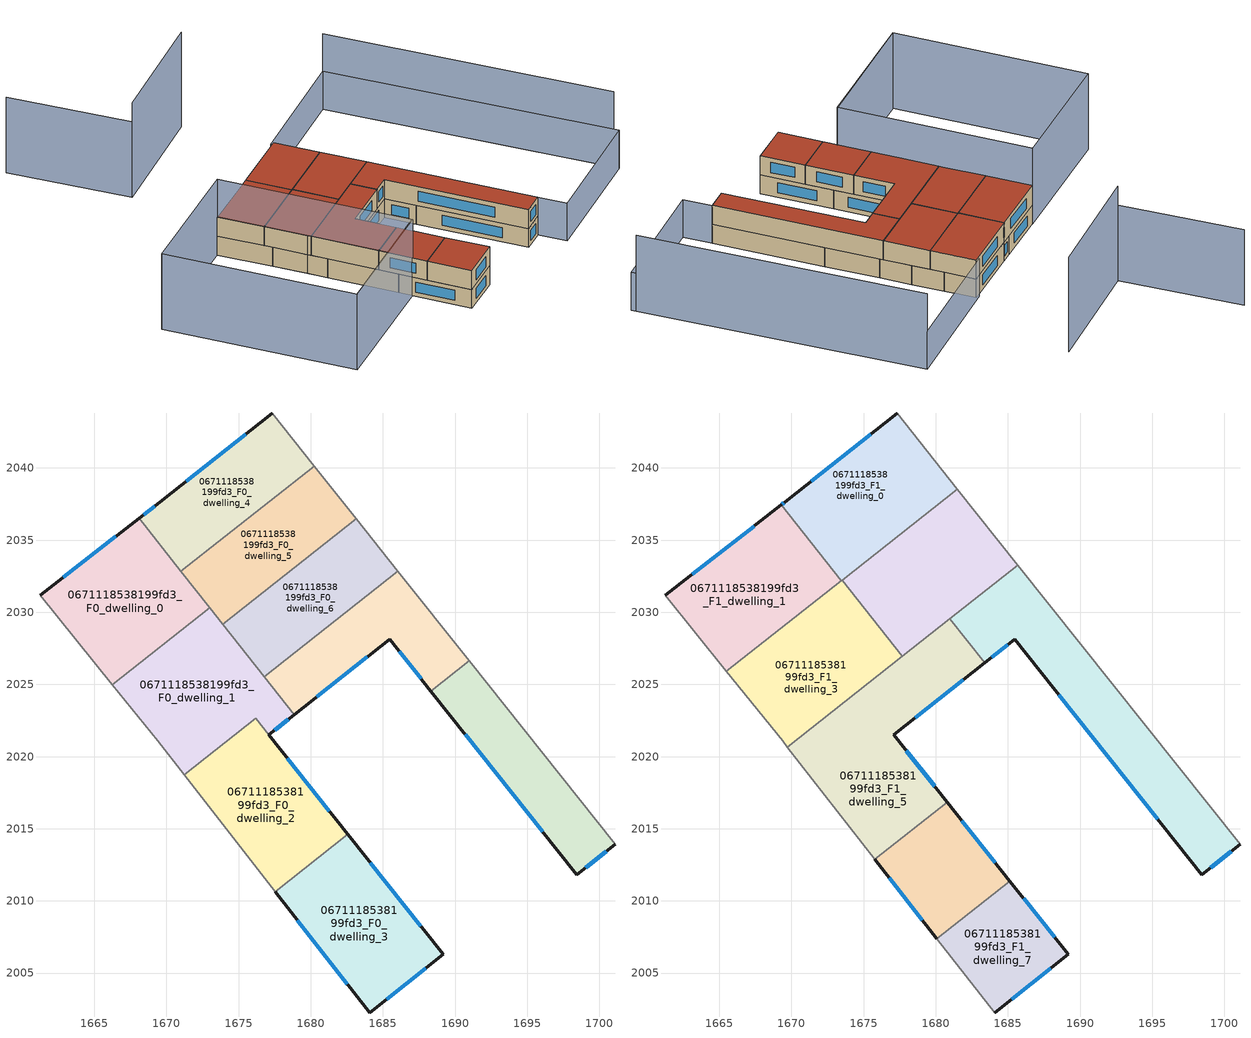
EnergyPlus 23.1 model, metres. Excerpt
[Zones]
0671118538199fd3_F0_dwelling_0
 floor ground (EU_floor_Construction): 1668.11,2036.51 1673,2030.32 1666.24,2024.98 1661.24,2031.18 z0
 wall outside (EU_wall_Construction): 1668.11,2036.51 1661.24,2031.18 z0:3
 wall to 0671118538199fd3_F0_dwelling_1 (EU_wall_Construction): 1666.24,2024.98 1673,2030.32 z0:3
 wall adiabatic (EU_wall_Construction): 1661.24,2031.18 1666.24,2024.98 z0:3
 wall to 0671118538199fd3_F0_dwelling_4 (EU_wall_Construction): 1671.01,2032.84 1668.11,2036.51 z0:3
 wall to 0671118538199fd3_F0_dwelling_5 (EU_wall_Construction): 1673,2030.32 1671.01,2032.84 z0:3
 window (EU_Window_Construction): 1666.5,2035.26 1662.85,2032.43 z0.7:2.3
0671118538199fd3_F0_dwelling_1
 floor ground (EU_floor_Construction): 1673,2030.32 1678.85,2022.91 1677.09,2021.51 1676.19,2022.64 1671.23,2018.73 1669.38,2021.09 1666.24,2024.98 z0
 wall outside (EU_wall_Construction): 1677.09,2021.51 1678.85,2022.91 z0:3
 wall adiabatic (EU_wall_Construction): 1666.24,2024.98 1669.38,2021.09 1671.23,2018.73 z0:3
 wall to 0671118538199fd3_F0_dwelling_2 (EU_wall_Construction): 1671.23,2018.73 1676.18,2022.64 / 1676.19,2022.64 1677.09,2021.51 z0:3
 wall to 0671118538199fd3_F0_dwelling_6 (EU_wall_Construction): 1676.78,2025.53 1673.9,2029.18 z0:3
 wall to 0671118538199fd3_F0_dwelling_7 (EU_wall_Construction): 1678.85,2022.91 1676.79,2025.53 z0:3
 wall to 0671118538199fd3_F0_dwelling_5 (EU_wall_Construction): 1673.9,2029.18 1673,2030.32 z0:3
 window (EU_Window_Construction): 1677.5,2021.84 1678.44,2022.58 z0.7:2.3
0671118538199fd3_F0_dwelling_2
 floor ground (EU_floor_Construction): 1676.18,2022.64 1682.57,2014.61 1677.54,2010.63 1671.23,2018.73 z0
 wall outside (EU_wall_Construction): 1682.57,2014.61 1677.09,2021.51 z0:3
 wall to 0671118538199fd3_F0_dwelling_3 (EU_wall_Construction): 1677.54,2010.63 1682.57,2014.61 z0:3
 wall adiabatic (EU_wall_Construction): 1671.23,2018.73 1677.54,2010.63 z0:3
 window (EU_Window_Construction): 1681.28,2016.23 1678.37,2019.89 z0.7:2.3
0671118538199fd3_F0_dwelling_3
 floor ground (EU_floor_Construction): 1682.57,2014.61 1689.18,2006.29 1684.08,2002.25 1677.54,2010.63 z0
 wall outside (EU_wall_Construction): 1677.54,2010.63 1684.08,2002.25 1689.18,2006.29 1682.57,2014.61 z0:3
 window (EU_Window_Construction): 1687.63,2008.24 1684.12,2012.65 / 1685.27,2003.2 1687.98,2005.34 / 1679.07,2008.67 1682.54,2004.22 z0.7:2.3
0671118538199fd3_F0_dwelling_4
 floor ground (EU_floor_Construction): 1677.33,2043.79 1680.24,2040.13 1671.01,2032.84 1668.11,2036.51 1669.54,2037.62 z0
 wall outside (EU_wall_Construction): 1677.33,2043.79 1669.54,2037.62 1668.11,2036.51 z0:3
 wall adiabatic (EU_wall_Construction): 1680.24,2040.13 1677.33,2043.79 z0:3
 wall to 0671118538199fd3_F0_dwelling_5 (EU_wall_Construction): 1671.01,2032.84 1680.24,2040.13 z0:3
 window (EU_Window_Construction): 1669.2,2037.36 1668.45,2036.77 / 1675.5,2042.34 1671.37,2039.07 z0.7:2.3
0671118538199fd3_F0_dwelling_5
 floor ground (EU_floor_Construction): 1680.24,2040.13 1683.14,2036.48 1673.9,2029.18 1671.01,2032.84 z0
 wall to 0671118538199fd3_F0_dwelling_6 (EU_wall_Construction): 1673.9,2029.18 1683.14,2036.48 z0:3
 wall adiabatic (EU_wall_Construction): 1683.14,2036.48 1680.24,2040.13 z0:3
0671118538199fd3_F0_dwelling_6
 floor ground (EU_floor_Construction): 1683.14,2036.48 1686.04,2032.84 1676.78,2025.53 1673.9,2029.18 z0
 wall to 0671118538199fd3_F0_dwelling_7 (EU_wall_Construction): 1676.78,2025.53 1686.04,2032.84 z0:3
 wall adiabatic (EU_wall_Construction): 1686.04,2032.84 1683.14,2036.48 z0:3
 ceiling adiabatic (EU_roof_Construction): 1677.7,2026.95 1675.15,2030.17 1673.9,2029.18 1676.44,2025.96 z3
0671118538199fd3_F0_dwelling_7
 floor ground (EU_floor_Construction): 1686.04,2032.84 1690.97,2026.63 1688.32,2024.54 1685.47,2028.13 1678.85,2022.91 1676.78,2025.53 z0
 wall outside (EU_wall_Construction): 1678.85,2022.91 1685.47,2028.13 1688.32,2024.54 z0:3
 wall adiabatic (EU_wall_Construction): 1690.97,2026.63 1686.04,2032.84 z0:3
 wall to 0671118538199fd3_F0_dwelling_8 (EU_wall_Construction): 1688.32,2024.54 1690.97,2026.63 z0:3
 window (EU_Window_Construction): 1686.14,2027.29 1687.65,2025.39 / 1680.41,2024.13 1683.92,2026.9 z0.7:2.3
 ceiling adiabatic (EU_roof_Construction): 1683.4,2026.49 1681.33,2029.12 1676.78,2025.53 1678.85,2022.91 z3
0671118538199fd3_F0_dwelling_8
 floor ground (EU_floor_Construction): 1690.97,2026.63 1701.09,2013.92 1698.44,2011.82 1688.32,2024.54 z0
 wall outside (EU_wall_Construction): 1688.32,2024.54 1698.44,2011.82 1701.09,2013.92 z0:3
 wall adiabatic (EU_wall_Construction): 1701.09,2013.92 1690.97,2026.63 z0:3
 window (EU_Window_Construction): 1699.06,2012.31 1700.47,2013.43 / 1690.7,2021.55 1696.07,2014.81 z0.7:2.3
0671118538199fd3_F1_dwelling_0
 floor to 0671118538199fd3_F0_dwelling_4 (EU_floor_Construction): 1677.33,2043.79 1680.24,2040.13 1672.2,2033.78 1669.31,2037.44 1669.54,2037.62 z3
 floor to 0671118538199fd3_F0_dwelling_5 (EU_floor_Construction): 1680.24,2040.13 1681.51,2038.54 1673.52,2032.24 1673.46,2032.19 1672.2,2033.78 z3
 wall outside (EU_wall_Construction): 1677.33,2043.79 1669.54,2037.62 1669.31,2037.45 z3:6
 wall to 0671118538199fd3_F1_dwelling_1 (EU_wall_Construction): 1669.31,2037.45 1673.46,2032.19 z3:6
 wall adiabatic (EU_wall_Construction): 1681.51,2038.54 1677.33,2043.79 z3:6
 wall to 0671118538199fd3_F1_dwelling_2 (EU_wall_Construction): 1673.52,2032.24 1681.51,2038.54 z3:6
 wall to 0671118538199fd3_F1_dwelling_3 (EU_wall_Construction): 1673.46,2032.19 1673.52,2032.24 z3:6
 window (EU_Window_Construction): 1669.48,2037.58 1669.36,2037.49 / 1675.5,2042.34 1671.37,2039.07 z3.7:5.3
 roof outside (EU_roof_Construction): 1681.51,2038.54 1677.33,2043.79 1669.54,2037.62 1669.31,2037.45 1673.46,2032.19 z6
0671118538199fd3_F1_dwelling_1
 floor to 0671118538199fd3_F0_dwelling_0 (EU_floor_Construction): 1668.11,2036.51 1672.27,2031.25 1665.5,2025.9 1661.24,2031.18 z3
 floor to 0671118538199fd3_F0_dwelling_4 (EU_floor_Construction): 1669.31,2037.44 1672.2,2033.78 1671.01,2032.84 1668.11,2036.51 z3
 floor to 0671118538199fd3_F0_dwelling_5 (EU_floor_Construction): 1672.2,2033.78 1673.46,2032.19 1672.27,2031.25 1671.01,2032.84 z3
 wall outside (EU_wall_Construction): 1669.31,2037.45 1661.24,2031.18 z3:6
 wall adiabatic (EU_wall_Construction): 1661.24,2031.18 1665.5,2025.9 z3:6
 wall to 0671118538199fd3_F1_dwelling_3 (EU_wall_Construction): 1665.5,2025.9 1673.46,2032.19 z3:6
 window (EU_Window_Construction): 1667.41,2035.97 1663.14,2032.65 z3.7:5.3
 roof outside (EU_roof_Construction): 1673.46,2032.19 1669.31,2037.45 1661.24,2031.18 1665.5,2025.9 z6
0671118538199fd3_F1_dwelling_2
 floor to 0671118538199fd3_F0_dwelling_6 (EU_floor_Construction): 1683.14,2036.48 1685.7,2033.27 1677.7,2026.95 1675.15,2030.17 z3
 floor to 0671118538199fd3_F0_dwelling_5 (EU_floor_Construction): 1681.51,2038.54 1683.14,2036.48 1675.15,2030.17 1673.52,2032.24 z3
 wall to 0671118538199fd3_F1_dwelling_3 (EU_wall_Construction): 1673.52,2032.24 1677.7,2026.95 z3:6
 wall adiabatic (EU_wall_Construction): 1685.7,2033.27 1681.51,2038.54 z3:6
 wall to 0671118538199fd3_F1_dwelling_4 (EU_wall_Construction): 1680.99,2029.55 1685.7,2033.27 z3:6
 wall to 0671118538199fd3_F1_dwelling_5 (EU_wall_Construction): 1677.7,2026.95 1680.99,2029.55 z3:6
 roof outside (EU_roof_Construction): 1685.7,2033.27 1681.51,2038.54 1673.52,2032.24 1677.7,2026.95 z6
0671118538199fd3_F1_dwelling_3
 floor to 0671118538199fd3_F0_dwelling_1 (EU_floor_Construction): 1673,2030.32 1676.44,2025.96 1669.72,2020.65 1669.38,2021.09 1666.24,2024.98 z3
 floor to 0671118538199fd3_F0_dwelling_0 (EU_floor_Construction): 1672.27,2031.25 1673,2030.32 1666.24,2024.98 1665.5,2025.9 z3
 floor to 0671118538199fd3_F0_dwelling_5 (EU_floor_Construction): 1673.52,2032.24 1675.15,2030.17 1673.9,2029.18 1672.27,2031.25 1673.46,2032.19 z3
 floor adiabatic (EU_floor_Construction): 1675.15,2030.17 1677.7,2026.95 1676.44,2025.96 1673.9,2029.18 z3
 wall adiabatic (EU_wall_Construction): 1665.5,2025.9 1669.38,2021.09 1669.72,2020.65 z3:6
 wall to 0671118538199fd3_F1_dwelling_5 (EU_wall_Construction): 1669.72,2020.65 1677.7,2026.95 z3:6
 roof outside (EU_roof_Construction): 1677.7,2026.95 1673.52,2032.24 1665.5,2025.9 1669.38,2021.09 1669.72,2020.65 z6
0671118538199fd3_F1_dwelling_4
 floor to 0671118538199fd3_F0_dwelling_8 (EU_floor_Construction): 1690.97,2026.63 1701.09,2013.92 1698.44,2011.82 1688.32,2024.54 z3
 floor to 0671118538199fd3_F0_dwelling_7 (EU_floor_Construction): 1686.04,2032.84 1690.97,2026.63 1688.32,2024.54 1685.47,2028.13 1683.4,2026.49 1681.33,2029.12 z3
 floor to 0671118538199fd3_F0_dwelling_6 (EU_floor_Construction): 1685.7,2033.27 1686.04,2032.84 1681.33,2029.12 1680.99,2029.55 z3
 wall outside (EU_wall_Construction): 1683.4,2026.49 1685.47,2028.13 1698.44,2011.82 1701.09,2013.92 z3:6
 wall to 0671118538199fd3_F1_dwelling_5 (EU_wall_Construction): 1680.99,2029.55 1683.4,2026.49 z3:6
 wall adiabatic (EU_wall_Construction): 1701.09,2013.92 1685.7,2033.27 z3:6
 window (EU_Window_Construction): 1699.06,2012.31 1700.47,2013.43 / 1688.52,2024.3 1695.4,2015.65 / 1683.89,2026.88 1684.99,2027.75 z3.7:5.3
 roof outside (EU_roof_Construction): 1701.09,2013.92 1685.7,2033.27 1680.99,2029.55 1683.4,2026.49 1685.47,2028.13 1698.44,2011.82 z6
0671118538199fd3_F1_dwelling_5
 floor to 0671118538199fd3_F0_dwelling_2 (EU_floor_Construction): 1676.18,2022.64 1680.79,2016.85 1675.78,2012.89 1671.23,2018.73 z3
 floor to 0671118538199fd3_F0_dwelling_1 (EU_floor_Construction): 1676.44,2025.96 1678.85,2022.91 1677.09,2021.51 1676.19,2022.64 1671.23,2018.73 1669.72,2020.65 z3
 floor to 0671118538199fd3_F0_dwelling_6 (EU_floor_Construction): 1680.99,2029.55 1681.33,2029.12 1676.78,2025.53 1676.44,2025.96 z3
 floor adiabatic (EU_floor_Construction): 1681.33,2029.12 1683.4,2026.49 1678.85,2022.91 1676.44,2025.96 1676.78,2025.53 z3
 wall outside (EU_wall_Construction): 1680.79,2016.85 1677.09,2021.51 1683.4,2026.49 z3:6
 wall to 0671118538199fd3_F1_dwelling_6 (EU_wall_Construction): 1675.78,2012.89 1680.79,2016.85 z3:6
 wall adiabatic (EU_wall_Construction): 1669.72,2020.65 1675.78,2012.89 z3:6
 window (EU_Window_Construction): 1678.57,2022.68 1681.92,2025.32 / 1679.92,2017.95 1677.96,2020.42 z3.7:5.3
 roof outside (EU_roof_Construction): 1680.79,2016.85 1677.09,2021.51 1683.4,2026.49 1680.99,2029.55 1669.72,2020.65 1675.78,2012.89 z6
0671118538199fd3_F1_dwelling_6
 floor to 0671118538199fd3_F0_dwelling_3 (EU_floor_Construction): 1682.57,2014.61 1685.15,2011.36 1680.09,2007.37 1677.54,2010.63 z3
 floor to 0671118538199fd3_F0_dwelling_2 (EU_floor_Construction): 1680.79,2016.85 1682.57,2014.61 1677.54,2010.63 1675.78,2012.89 z3
 wall outside (EU_wall_Construction): 1685.15,2011.37 1680.79,2016.85 / 1675.78,2012.89 1680.09,2007.37 z3:6
 wall to 0671118538199fd3_F1_dwelling_7 (EU_wall_Construction): 1680.09,2007.37 1685.15,2011.37 z3:6
 window (EU_Window_Construction): 1684.12,2012.65 1681.81,2015.56 / 1676.79,2011.6 1679.07,2008.67 z3.7:5.3
 roof outside (EU_roof_Construction): 1685.15,2011.37 1680.79,2016.85 1675.78,2012.89 1680.09,2007.37 z6
0671118538199fd3_F1_dwelling_7
 floor to 0671118538199fd3_F0_dwelling_3 (EU_floor_Construction): 1685.15,2011.36 1689.18,2006.29 1684.08,2002.25 1680.09,2007.37 z3
 wall outside (EU_wall_Construction): 1684.08,2002.25 1689.18,2006.29 1685.15,2011.37 z3:6
 wall adiabatic (EU_wall_Construction): 1680.09,2007.37 1684.08,2002.25 z3:6
 window (EU_Window_Construction): 1688.23,2007.48 1686.09,2010.17 / 1685.27,2003.2 1687.98,2005.34 z3.7:5.3
 roof outside (EU_roof_Construction): 1689.18,2006.29 1685.15,2011.37 1680.09,2007.37 1684.08,2002.25 z6
shading: 1662.98,1996.66 1678.61,2009.11 / 1647.16,2063.52 1658.66,2049.66 / 1718.61,2023.65 1692.13,2056.1 / 1662.9,1996.55 1645.37,2018.7 / 1645.37,2018.7 1661.3,2031.3 / 1661.3,2031.3 1678.83,2009.15 / 1678.83,2009.15 1662.9,1996.55 z0:12; 1692.13,2056.1 1719.07,2023.08 / 1719.07,2023.08 1703.79,2010.61 / 1703.79,2010.61 1676.84,2043.62 / 1676.84,2043.62 1692.13,2056.1 z0:6; 1673.42,2061.83 1658.72,2049.59 z0:15
[Building]
EU S2 Campaign: North Axis=0; Terrain=City; Solar Distribution=FullExterior
[Site:Location]
Budapest.Ferenc.Liszt.Intl.AP: Latitude=47.437; Longitude=19.256; Time Zone=1; Elevation=185
[SizingPeriod:WeatherFileDays]
AnnualSizingPeriod: Begin Month=1; Begin Day of Month=1; End Month=12; End Day of Month=31; Day of Week for Start Day=Monday; Use Weather File Daylight Saving Period=No; Use Weather File Rain and Snow Indicators=No
[MATERIAL]
EU_InternalMass_Material: Roughness=MediumRough; Thickness=0.1; Conductivity=1; Density=1800; Specific Heat=900; Thermal Absorptance=0.9; Solar Absorptance=0.7; Visible Absorptance=0.7
[MATERIAL:NOMASS] Roughness=MediumRough; Thermal Absorptance=0.9; Solar Absorptance=0.7; Visible Absorptance=0.7
Name | Thermal Resistance
EU_wall_NoMass | 0.832559
EU_roof_NoMass | 1.39638
EU_floor_NoMass | 0.872794
[WINDOWMATERIAL:SIMPLEGLAZINGSYSTEM]
EU_Window_SimpleGlazing: UFactor=2.79869; Solar Heat Gain Coefficient=0.75; Visible Transmittance=0.75
[CONSTRUCTION]
EU_wall_Construction: EU_wall_NoMass
EU_roof_Construction: EU_roof_NoMass
EU_floor_Construction: EU_floor_NoMass
EU_Window_Construction: EU_Window_SimpleGlazing
EU_InternalMass_Construction: EU_InternalMass_Material
[ZONE] Type=1; Multiplier=1; Ceiling Height=autocalculate; Floor Area=autocalculate; Part of Total Floor Area=Yes
Name | Volume
0671118538199fd3_F0_dwelling_0 | 205.832
0671118538199fd3_F1_dwelling_0; 0671118538199fd3_F1_dwelling_3 | 205.831
0671118538199fd3_F0_dwelling_1 | 215.62
0671118538199fd3_F1_dwelling_1 | 205.827
0671118538199fd3_F0_dwelling_2 | 195.941
0671118538199fd3_F1_dwelling_2 | 205.833
0671118538199fd3_F0_dwelling_3 | 205.834
0671118538199fd3_F0_dwelling_4 | 164.638
0671118538199fd3_F1_dwelling_4 | 281.242
0671118538199fd3_F0_dwelling_5 | 164.7
0671118538199fd3_F1_dwelling_5 | 281.224
0671118538199fd3_F0_dwelling_6 | 164.658
0671118538199fd3_F1_dwelling_6 | 134.851
0671118538199fd3_F0_dwelling_7 | 164.652
0671118538199fd3_F1_dwelling_7 | 125.995
0671118538199fd3_F0_dwelling_8 | 164.662
[INTERNALMASS] Construction=EU_InternalMass_Construction
Name | Zone or ZoneList | Surface Area
0671118538199fd3_F0_dwelling_0_EU_InternalMass | 0671118538199fd3_F0_dwelling_0 | 68.6108
0671118538199fd3_F0_dwelling_1_EU_InternalMass | 0671118538199fd3_F0_dwelling_1 | 71.8733
0671118538199fd3_F0_dwelling_2_EU_InternalMass | 0671118538199fd3_F0_dwelling_2 | 65.3388
0671118538199fd3_F0_dwelling_3_EU_InternalMass | 0671118538199fd3_F0_dwelling_3 | 68.6113
0671118538199fd3_F0_dwelling_4_EU_InternalMass | 0671118538199fd3_F0_dwelling_4 | 54.8793
0671118538199fd3_F0_dwelling_5_EU_InternalMass | 0671118538199fd3_F0_dwelling_5 | 54.8999
0671118538199fd3_F0_dwelling_6_EU_InternalMass | 0671118538199fd3_F0_dwelling_6 | 54.8861
0671118538199fd3_F0_dwelling_7_EU_InternalMass | 0671118538199fd3_F0_dwelling_7 | 54.884
0671118538199fd3_F0_dwelling_8_EU_InternalMass | 0671118538199fd3_F0_dwelling_8 | 54.8874
0671118538199fd3_F1_dwelling_0_EU_InternalMass | 0671118538199fd3_F1_dwelling_0 | 68.6102
0671118538199fd3_F1_dwelling_1_EU_InternalMass | 0671118538199fd3_F1_dwelling_1 | 68.6096
0671118538199fd3_F1_dwelling_2_EU_InternalMass | 0671118538199fd3_F1_dwelling_2 | 68.6114
0671118538199fd3_F1_dwelling_3_EU_InternalMass | 0671118538199fd3_F1_dwelling_3 | 68.6099
0671118538199fd3_F1_dwelling_4_EU_InternalMass | 0671118538199fd3_F1_dwelling_4 | 93.7431
0671118538199fd3_F1_dwelling_5_EU_InternalMass | 0671118538199fd3_F1_dwelling_5 | 93.7427
0671118538199fd3_F1_dwelling_6_EU_InternalMass | 0671118538199fd3_F1_dwelling_6 | 44.9504
0671118538199fd3_F1_dwelling_7_EU_InternalMass | 0671118538199fd3_F1_dwelling_7 | 41.998
[OTHEREQUIPMENT] Fuel Type=Electricity; Design Level Calculation Method=Watts/Area; Power per Zone Floor Area=1; Fraction Latent=0; Fraction Radiant=0; Fraction Lost=0; Carbon Dioxide Generation Rate=0; EndUse Subcategory=EU_Step8_InternalGains
Name | Zone or ZoneList or Space or SpaceList | Schedule
EU_Step8_InternalGain_0671118538199fd3_F0_dwelling_0_f000 | 0671118538199fd3_F0_dwelling_0 | EU_Step8_GainSchedule_0671118538199fd3_F0_dwelling_0_f000
EU_Step8_InternalGain_0671118538199fd3_F0_dwelling_1_f000 | 0671118538199fd3_F0_dwelling_1 | EU_Step8_GainSchedule_0671118538199fd3_F0_dwelling_1_f000
EU_Step8_InternalGain_0671118538199fd3_F0_dwelling_2_f000 | 0671118538199fd3_F0_dwelling_2 | EU_Step8_GainSchedule_0671118538199fd3_F0_dwelling_2_f000
EU_Step8_InternalGain_0671118538199fd3_F0_dwelling_3_f000 | 0671118538199fd3_F0_dwelling_3 | EU_Step8_GainSchedule_0671118538199fd3_F0_dwelling_3_f000
EU_Step8_InternalGain_0671118538199fd3_F0_dwelling_4_f000 | 0671118538199fd3_F0_dwelling_4 | EU_Step8_GainSchedule_0671118538199fd3_F0_dwelling_4_f000
EU_Step8_InternalGain_0671118538199fd3_F0_dwelling_5_f000 | 0671118538199fd3_F0_dwelling_5 | EU_Step8_GainSchedule_0671118538199fd3_F0_dwelling_5_f000
EU_Step8_InternalGain_0671118538199fd3_F0_dwelling_6_f000 | 0671118538199fd3_F0_dwelling_6 | EU_Step8_GainSchedule_0671118538199fd3_F0_dwelling_6_f000
EU_Step8_InternalGain_0671118538199fd3_F0_dwelling_7_f000 | 0671118538199fd3_F0_dwelling_7 | EU_Step8_GainSchedule_0671118538199fd3_F0_dwelling_7_f000
EU_Step8_InternalGain_0671118538199fd3_F0_dwelling_8_f000 | 0671118538199fd3_F0_dwelling_8 | EU_Step8_GainSchedule_0671118538199fd3_F0_dwelling_8_f000
EU_Step8_InternalGain_0671118538199fd3_F1_dwelling_0_f000 | 0671118538199fd3_F1_dwelling_0 | EU_Step8_GainSchedule_0671118538199fd3_F1_dwelling_0_f000
EU_Step8_InternalGain_0671118538199fd3_F1_dwelling_1_f000 | 0671118538199fd3_F1_dwelling_1 | EU_Step8_GainSchedule_0671118538199fd3_F1_dwelling_1_f000
EU_Step8_InternalGain_0671118538199fd3_F1_dwelling_2_f000 | 0671118538199fd3_F1_dwelling_2 | EU_Step8_GainSchedule_0671118538199fd3_F1_dwelling_2_f000
EU_Step8_InternalGain_0671118538199fd3_F1_dwelling_3_f000 | 0671118538199fd3_F1_dwelling_3 | EU_Step8_GainSchedule_0671118538199fd3_F1_dwelling_3_f000
EU_Step8_InternalGain_0671118538199fd3_F1_dwelling_4_f000 | 0671118538199fd3_F1_dwelling_4 | EU_Step8_GainSchedule_0671118538199fd3_F1_dwelling_4_f000
EU_Step8_InternalGain_0671118538199fd3_F1_dwelling_5_f000 | 0671118538199fd3_F1_dwelling_5 | EU_Step8_GainSchedule_0671118538199fd3_F1_dwelling_5_f000
EU_Step8_InternalGain_0671118538199fd3_F1_dwelling_6_f000 | 0671118538199fd3_F1_dwelling_6 | EU_Step8_GainSchedule_0671118538199fd3_F1_dwelling_6_f000
EU_Step8_InternalGain_0671118538199fd3_F1_dwelling_7_f000 | 0671118538199fd3_F1_dwelling_7 | EU_Step8_GainSchedule_0671118538199fd3_F1_dwelling_7_f000
[ZONEVENTILATION:DESIGNFLOWRATE] Schedule=EU_AlwaysOn; Design Flow Rate Calculation Method=AirChanges/Hour; Air Changes per Hour=0.475469; Ventilation Type=Natural; Fan Pressure Rise=0; Fan Total Efficiency=1; Constant Term Coefficient=1; Temperature Term Coefficient=0; Velocity Term Coefficient=0; Velocity Squared Term Coefficient=0; Minimum Indoor Temperature=-100; Maximum Indoor Temperature=100; Delta Temperature=-100; Minimum Outdoor Temperature=-100; Maximum Outdoor Temperature=100; Maximum Wind Speed=40
Name | Zone or ZoneList or Space or SpaceList
EU_ConstantAir_0671118538199fd3_F0_dwelling_0 | 0671118538199fd3_F0_dwelling_0
EU_ConstantAir_0671118538199fd3_F0_dwelling_1 | 0671118538199fd3_F0_dwelling_1
EU_ConstantAir_0671118538199fd3_F0_dwelling_2 | 0671118538199fd3_F0_dwelling_2
EU_ConstantAir_0671118538199fd3_F0_dwelling_3 | 0671118538199fd3_F0_dwelling_3
EU_ConstantAir_0671118538199fd3_F0_dwelling_4 | 0671118538199fd3_F0_dwelling_4
EU_ConstantAir_0671118538199fd3_F0_dwelling_5 | 0671118538199fd3_F0_dwelling_5
EU_ConstantAir_0671118538199fd3_F0_dwelling_6 | 0671118538199fd3_F0_dwelling_6
EU_ConstantAir_0671118538199fd3_F0_dwelling_7 | 0671118538199fd3_F0_dwelling_7
EU_ConstantAir_0671118538199fd3_F0_dwelling_8 | 0671118538199fd3_F0_dwelling_8
EU_ConstantAir_0671118538199fd3_F1_dwelling_0 | 0671118538199fd3_F1_dwelling_0
EU_ConstantAir_0671118538199fd3_F1_dwelling_1 | 0671118538199fd3_F1_dwelling_1
EU_ConstantAir_0671118538199fd3_F1_dwelling_2 | 0671118538199fd3_F1_dwelling_2
EU_ConstantAir_0671118538199fd3_F1_dwelling_3 | 0671118538199fd3_F1_dwelling_3
EU_ConstantAir_0671118538199fd3_F1_dwelling_4 | 0671118538199fd3_F1_dwelling_4
EU_ConstantAir_0671118538199fd3_F1_dwelling_5 | 0671118538199fd3_F1_dwelling_5
EU_ConstantAir_0671118538199fd3_F1_dwelling_6 | 0671118538199fd3_F1_dwelling_6
EU_ConstantAir_0671118538199fd3_F1_dwelling_7 | 0671118538199fd3_F1_dwelling_7
[HVACTEMPLATE:THERMOSTAT] Constant Heating Setpoint=20; Constant Cooling Setpoint=50
EU_HeatOnly_0671118538199fd3_F0_dwelling_0; EU_HeatOnly_0671118538199fd3_F0_dwelling_1; EU_HeatOnly_0671118538199fd3_F0_dwelling_2; EU_HeatOnly_0671118538199fd3_F0_dwelling_3; EU_HeatOnly_0671118538199fd3_F0_dwelling_4; EU_HeatOnly_0671118538199fd3_F0_dwelling_5; EU_HeatOnly_0671118538199fd3_F0_dwelling_6; EU_HeatOnly_0671118538199fd3_F0_dwelling_7; EU_HeatOnly_0671118538199fd3_F0_dwelling_8; EU_HeatOnly_0671118538199fd3_F1_dwelling_0; EU_HeatOnly_0671118538199fd3_F1_dwelling_1; EU_HeatOnly_0671118538199fd3_F1_dwelling_2; EU_HeatOnly_0671118538199fd3_F1_dwelling_3; EU_HeatOnly_0671118538199fd3_F1_dwelling_4; EU_HeatOnly_0671118538199fd3_F1_dwelling_5; EU_HeatOnly_0671118538199fd3_F1_dwelling_6; EU_HeatOnly_0671118538199fd3_F1_dwelling_7
[HVACTEMPLATE:ZONE:IDEALLOADSAIRSYSTEM] System Availability Schedule=EU_AlwaysOn; Maximum Heating Supply Air Temperature=50; Minimum Cooling Supply Air Temperature=13; Maximum Heating Supply Air Humidity Ratio=0.0156; Minimum Cooling Supply Air Humidity Ratio=0.0077; Heating Limit=NoLimit; Cooling Limit=NoLimit; Heating Availability Schedule=EU_AlwaysOn; Cooling Availability Schedule=EU_CoolingOff; Dehumidification Control Type=ConstantSensibleHeatRatio; Cooling Sensible Heat Ratio=0.7; Dehumidification Setpoint=60; Humidification Control Type=None; Humidification Setpoint=30; Outdoor Air Method=None; Outdoor Air Flow Rate per Person=0.00944; Outdoor Air Flow Rate per Zone Floor Area=0; Outdoor Air Flow Rate per Zone=0; Demand Controlled Ventilation Type=None; Outdoor Air Economizer Type=NoEconomizer; Heat Recovery Type=None; Sensible Heat Recovery Effectiveness=0.7; Latent Heat Recovery Effectiveness=0.65
Name | Template Thermostat
0671118538199fd3_F0_dwelling_0 | EU_HeatOnly_0671118538199fd3_F0_dwelling_0
0671118538199fd3_F0_dwelling_1 | EU_HeatOnly_0671118538199fd3_F0_dwelling_1
0671118538199fd3_F0_dwelling_2 | EU_HeatOnly_0671118538199fd3_F0_dwelling_2
0671118538199fd3_F0_dwelling_3 | EU_HeatOnly_0671118538199fd3_F0_dwelling_3
0671118538199fd3_F0_dwelling_4 | EU_HeatOnly_0671118538199fd3_F0_dwelling_4
0671118538199fd3_F0_dwelling_5 | EU_HeatOnly_0671118538199fd3_F0_dwelling_5
0671118538199fd3_F0_dwelling_6 | EU_HeatOnly_0671118538199fd3_F0_dwelling_6
0671118538199fd3_F0_dwelling_7 | EU_HeatOnly_0671118538199fd3_F0_dwelling_7
0671118538199fd3_F0_dwelling_8 | EU_HeatOnly_0671118538199fd3_F0_dwelling_8
0671118538199fd3_F1_dwelling_0 | EU_HeatOnly_0671118538199fd3_F1_dwelling_0
0671118538199fd3_F1_dwelling_1 | EU_HeatOnly_0671118538199fd3_F1_dwelling_1
0671118538199fd3_F1_dwelling_2 | EU_HeatOnly_0671118538199fd3_F1_dwelling_2
0671118538199fd3_F1_dwelling_3 | EU_HeatOnly_0671118538199fd3_F1_dwelling_3
0671118538199fd3_F1_dwelling_4 | EU_HeatOnly_0671118538199fd3_F1_dwelling_4
0671118538199fd3_F1_dwelling_5 | EU_HeatOnly_0671118538199fd3_F1_dwelling_5
0671118538199fd3_F1_dwelling_6 | EU_HeatOnly_0671118538199fd3_F1_dwelling_6
0671118538199fd3_F1_dwelling_7 | EU_HeatOnly_0671118538199fd3_F1_dwelling_7
[SIZING:ZONE] Zone Cooling Design Supply Air Temperature Input Method=SupplyAirTemperature; Zone Cooling Design Supply Air Temperature=13; Zone Heating Design Supply Air Temperature Input Method=SupplyAirTemperature; Zone Heating Design Supply Air Temperature=50; Zone Cooling Design Supply Air Humidity Ratio=0.008; Zone Heating Design Supply Air Humidity Ratio=0.008; Cooling Design Air Flow Method=DesignDay; Cooling Design Air Flow Rate=0; Cooling Minimum Air Flow per Zone Floor Area=0.000762; Cooling Minimum Air Flow=0; Cooling Minimum Air Flow Fraction=0.2; Heating Design Air Flow Method=DesignDay; Heating Design Air Flow Rate=0; Heating Maximum Air Flow per Zone Floor Area=0.002032; Heating Maximum Air Flow=0.141576; Heating Maximum Air Flow Fraction=0.3; Account for Dedicated Outdoor Air System=No; Dedicated Outdoor Air System Control Strategy=NeutralSupplyAir; Dedicated Outdoor Air Low Setpoint Temperature for Design=autosize; Dedicated Outdoor Air High Setpoint Temperature for Design=autosize; Zone Load Sizing Method=Sensible Load Only No Latent Load; Zone Latent Cooling Design Supply Air Humidity Ratio Input Method=HumidityRatioDifference; Zone Cooling Design Supply Air Humidity Ratio Difference=0.005; Zone Latent Heating Design Supply Air Humidity Ratio Input Method=HumidityRatioDifference; Zone Humidification Design Supply Air Humidity Ratio Difference=0.005
0671118538199fd3_F0_dwelling_0; 0671118538199fd3_F0_dwelling_1; 0671118538199fd3_F0_dwelling_2; 0671118538199fd3_F0_dwelling_3; 0671118538199fd3_F0_dwelling_4; 0671118538199fd3_F0_dwelling_5; 0671118538199fd3_F0_dwelling_6; 0671118538199fd3_F0_dwelling_7; 0671118538199fd3_F0_dwelling_8; 0671118538199fd3_F1_dwelling_0; 0671118538199fd3_F1_dwelling_1; 0671118538199fd3_F1_dwelling_2; 0671118538199fd3_F1_dwelling_3; 0671118538199fd3_F1_dwelling_4; 0671118538199fd3_F1_dwelling_5; 0671118538199fd3_F1_dwelling_6; 0671118538199fd3_F1_dwelling_7
[SCHEDULE:CONSTANT]
Name | Hourly Value
EU_AlwaysOn | 1
EU_CoolingOff | 0
[SCHEDULE:FILE] Column Number=1; Rows to Skip at Top=0; Number of Hours of Data=8760; Column Separator=Comma; Interpolate to Timestep=No; Minutes per Item=60; Adjust Schedule for Daylight Savings=Yes
Name | File
EU_Step8_GainSchedule_0671118538199fd3_F0_dwelling_0_f000 | ../../schedules/0671118538199fd3/0671118538199fd3_F0_dwelling_0_f000_gain.csv
EU_Step8_GainSchedule_0671118538199fd3_F0_dwelling_1_f000 | ../../schedules/0671118538199fd3/0671118538199fd3_F0_dwelling_1_f000_gain.csv
EU_Step8_GainSchedule_0671118538199fd3_F0_dwelling_2_f000 | ../../schedules/0671118538199fd3/0671118538199fd3_F0_dwelling_2_f000_gain.csv
EU_Step8_GainSchedule_0671118538199fd3_F0_dwelling_3_f000 | ../../schedules/0671118538199fd3/0671118538199fd3_F0_dwelling_3_f000_gain.csv
EU_Step8_GainSchedule_0671118538199fd3_F0_dwelling_4_f000 | ../../schedules/0671118538199fd3/0671118538199fd3_F0_dwelling_4_f000_gain.csv
EU_Step8_GainSchedule_0671118538199fd3_F0_dwelling_5_f000 | ../../schedules/0671118538199fd3/0671118538199fd3_F0_dwelling_5_f000_gain.csv
EU_Step8_GainSchedule_0671118538199fd3_F0_dwelling_6_f000 | ../../schedules/0671118538199fd3/0671118538199fd3_F0_dwelling_6_f000_gain.csv
EU_Step8_GainSchedule_0671118538199fd3_F0_dwelling_7_f000 | ../../schedules/0671118538199fd3/0671118538199fd3_F0_dwelling_7_f000_gain.csv
EU_Step8_GainSchedule_0671118538199fd3_F0_dwelling_8_f000 | ../../schedules/0671118538199fd3/0671118538199fd3_F0_dwelling_8_f000_gain.csv
EU_Step8_GainSchedule_0671118538199fd3_F1_dwelling_0_f000 | ../../schedules/0671118538199fd3/0671118538199fd3_F1_dwelling_0_f000_gain.csv
EU_Step8_GainSchedule_0671118538199fd3_F1_dwelling_1_f000 | ../../schedules/0671118538199fd3/0671118538199fd3_F1_dwelling_1_f000_gain.csv
EU_Step8_GainSchedule_0671118538199fd3_F1_dwelling_2_f000 | ../../schedules/0671118538199fd3/0671118538199fd3_F1_dwelling_2_f000_gain.csv
EU_Step8_GainSchedule_0671118538199fd3_F1_dwelling_3_f000 | ../../schedules/0671118538199fd3/0671118538199fd3_F1_dwelling_3_f000_gain.csv
EU_Step8_GainSchedule_0671118538199fd3_F1_dwelling_4_f000 | ../../schedules/0671118538199fd3/0671118538199fd3_F1_dwelling_4_f000_gain.csv
EU_Step8_GainSchedule_0671118538199fd3_F1_dwelling_5_f000 | ../../schedules/0671118538199fd3/0671118538199fd3_F1_dwelling_5_f000_gain.csv
EU_Step8_GainSchedule_0671118538199fd3_F1_dwelling_6_f000 | ../../schedules/0671118538199fd3/0671118538199fd3_F1_dwelling_6_f000_gain.csv
EU_Step8_GainSchedule_0671118538199fd3_F1_dwelling_7_f000 | ../../schedules/0671118538199fd3/0671118538199fd3_F1_dwelling_7_f000_gain.csv
